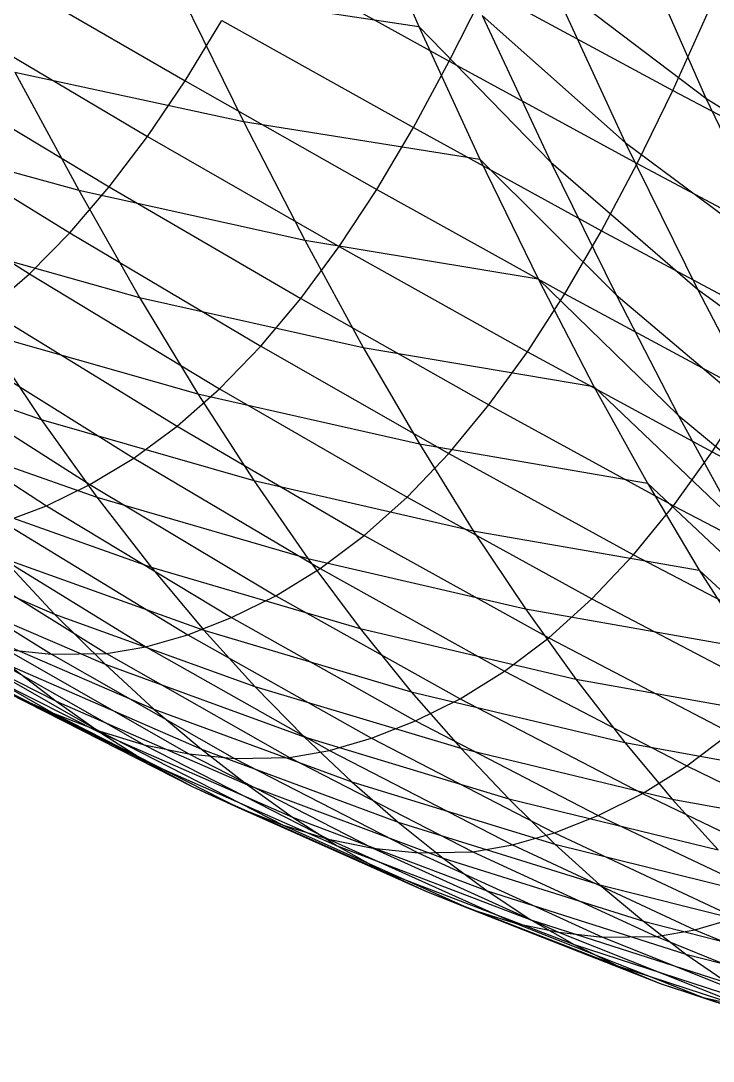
# Model space of a CAD drawing. Extents: x -429 to 429, y -1 to 209.
# Drawn here: x -368.17 to -364.12, y 49.1 to 55.18 of the extents above; entities that cross this region are included whole.
import ezdxf

# ---------------------------------------------------------------- set-up
doc = ezdxf.new("R2010")
doc.units = 0

msp = doc.modelspace()

# ---------------------------------------------------------------- linework, layer by layer
at = {"layer": 'default', "color": 5, "linetype": 'CONTINUOUS'}
for p, q in [((-366.213, 56.006, 136.916), (-365.841, 55.149, 137.326)), ((-366.213, 56.006, 136.916), (-365.841, 55.149, 137.326)), ((-364.624, 55.778, 131.333), (-364.163, 54.731, 131.84)), ((-366.779, 55.564, 156.499), (-365.662, 54.946, 155.35)), ((-368.345, 55.492, 157.317), (-367.206, 54.831, 156.19)), ((-365.072, 55.419, 133.345), (-364.163, 54.731, 131.84)), ((-365.072, 55.419, 133.345), (-364.634, 54.472, 133.819)), ((-367.242, 55.361, 138.245), (-365.841, 55.149, 137.326)), ((-367.242, 55.361, 138.245), (-366.864, 54.595, 138.657)), ((-365.662, 54.946, 155.35), (-365.451, 55.367, 155.5)), ((-365.451, 55.367, 155.5), (-364.355, 54.776, 154.331)), ((-365.47, 55.214, 135.348), (-364.634, 54.472, 133.819)), ((-365.47, 55.214, 135.348), (-365.069, 54.357, 135.781)), ((-364.355, 54.776, 154.331), (-364.146, 55.243, 154.478)), ((-368.564, 55.18, 157.155), (-367.425, 54.507, 156.027)), ((-367.206, 54.831, 156.19), (-366.991, 55.185, 156.346)), ((-366.991, 55.185, 156.346), (-365.872, 54.559, 155.198)), ((-365.841, 55.149, 137.326), (-365.069, 54.357, 135.781)), ((-365.841, 55.149, 137.326), (-365.484, 54.374, 137.716)), ((-365.841, 55.149, 137.326), (-365.484, 54.374, 137.716)), ((-365.872, 54.559, 155.198), (-365.662, 54.946, 155.35)), ((-365.662, 54.946, 155.35), (-364.564, 54.349, 154.181)), ((-368.786, 54.897, 156.989), (-367.649, 54.212, 155.858)), ((-368.2, 54.882, 139.669), (-366.864, 54.595, 138.657)), ((-368.2, 54.882, 139.669), (-367.827, 54.192, 140.068)), ((-367.425, 54.507, 156.027), (-367.206, 54.831, 156.19)), ((-367.206, 54.831, 156.19), (-366.086, 54.197, 155.041)), ((-364.564, 54.349, 154.181), (-364.355, 54.776, 154.331)), ((-364.355, 54.776, 154.331), (-363.277, 54.203, 153.143)), ((-364.163, 54.731, 131.84), (-363.162, 54.097, 130.388)), ((-364.163, 54.731, 131.84), (-363.708, 53.781, 132.334)), ((-369.012, 54.641, 156.817), (-367.879, 53.944, 155.682)), ((-366.864, 54.595, 138.657), (-365.484, 54.374, 137.716)), ((-366.864, 54.595, 138.657), (-366.507, 53.901, 139.043)), ((-369.101, 54.546, 141.157), (-367.827, 54.192, 140.068)), ((-366.086, 54.197, 155.041), (-365.872, 54.559, 155.198)), ((-365.872, 54.559, 155.198), (-364.773, 53.956, 154.028)), ((-367.649, 54.212, 155.858), (-367.425, 54.507, 156.027)), ((-367.425, 54.507, 156.027), (-366.306, 53.863, 154.876)), ((-369.244, 54.414, 156.637), (-368.116, 53.704, 155.497)), ((-364.634, 54.472, 133.819), (-363.708, 53.781, 132.334)), ((-364.634, 54.472, 133.819), (-364.211, 53.614, 134.273)), ((-365.484, 54.374, 137.716), (-364.687, 53.581, 136.192)), ((-365.484, 54.374, 137.716), (-365.143, 53.674, 138.085)), ((-365.484, 54.374, 137.716), (-365.143, 53.674, 138.085)), ((-365.069, 54.357, 135.781), (-364.211, 53.614, 134.273)), ((-365.069, 54.357, 135.781), (-364.687, 53.581, 136.192)), ((-364.773, 53.956, 154.028), (-364.564, 54.349, 154.181)), ((-364.564, 54.349, 154.181), (-363.485, 53.773, 152.992)), ((-367.879, 53.944, 155.682), (-367.649, 54.212, 155.858)), ((-367.827, 54.192, 140.068), (-366.507, 53.901, 139.043)), ((-367.827, 54.192, 140.068), (-367.473, 53.566, 140.444)), ((-367.649, 54.212, 155.858), (-366.53, 53.559, 154.705)), ((-366.306, 53.863, 154.876), (-366.086, 54.197, 155.041)), ((-366.086, 54.197, 155.041), (-364.986, 53.588, 153.87)), ((-368.116, 53.704, 155.497), (-367.879, 53.944, 155.682)), ((-367.879, 53.944, 155.682), (-366.763, 53.281, 154.525)), ((-364.986, 53.588, 153.87), (-364.773, 53.956, 154.028)), ((-364.773, 53.956, 154.028), (-363.693, 53.377, 152.837)), ((-368.736, 53.922, 141.539), (-367.473, 53.566, 140.444)), ((-366.507, 53.901, 139.043), (-365.143, 53.674, 138.085)), ((-366.507, 53.901, 139.043), (-366.165, 53.274, 139.408)), ((-366.53, 53.559, 154.705), (-366.306, 53.863, 154.876)), ((-366.306, 53.863, 154.876), (-365.205, 53.248, 153.703)), ((-368.36, 53.494, 155.304), (-368.116, 53.704, 155.497)), ((-368.116, 53.704, 155.497), (-367.004, 53.032, 154.336)), ((-365.143, 53.674, 138.085), (-364.324, 52.879, 136.581)), ((-365.143, 53.674, 138.085), (-364.817, 53.045, 138.436)), ((-365.143, 53.674, 138.085), (-364.817, 53.045, 138.436)), ((-367.473, 53.566, 140.444), (-366.165, 53.274, 139.408)), ((-367.473, 53.566, 140.444), (-367.132, 53.003, 140.802)), ((-365.205, 53.248, 153.703), (-364.986, 53.588, 153.87)), ((-364.986, 53.588, 153.87), (-363.906, 53.005, 152.677)), ((-364.687, 53.581, 136.192), (-363.808, 52.838, 134.704)), ((-364.687, 53.581, 136.192), (-364.324, 52.879, 136.581)), ((-364.211, 53.614, 134.273), (-363.269, 52.923, 132.807)), ((-364.211, 53.614, 134.273), (-363.808, 52.838, 134.704)), ((-366.763, 53.281, 154.525), (-366.53, 53.559, 154.705)), ((-366.53, 53.559, 154.705), (-365.431, 52.938, 153.529)), ((-368.36, 53.494, 155.304), (-367.253, 52.813, 154.137)), ((-368.385, 53.36, 141.904), (-367.132, 53.003, 140.802)), ((-368.385, 53.36, 141.904), (-368.048, 52.853, 142.251)), ((-369.248, 53.272, 143.41), (-368.048, 52.853, 142.251)), ((-368.608, 53.316, 155.105), (-367.506, 52.627, 153.931)), ((-367.004, 53.032, 154.336), (-366.763, 53.281, 154.525)), ((-366.763, 53.281, 154.525), (-365.664, 52.654, 153.347)), ((-366.165, 53.274, 139.408), (-364.817, 53.045, 138.436)), ((-366.165, 53.274, 139.408), (-365.837, 52.71, 139.756)), ((-365.431, 52.938, 153.529), (-365.205, 53.248, 153.703)), ((-365.205, 53.248, 153.703), (-364.126, 52.663, 152.508)), ((-368.857, 53.17, 154.902), (-367.762, 52.472, 153.721)), ((-369.105, 53.053, 154.699), (-368.016, 52.349, 153.51)), ((-367.253, 52.813, 154.137), (-367.004, 53.032, 154.336)), ((-367.004, 53.032, 154.336), (-365.908, 52.398, 153.153)), ((-364.817, 53.045, 138.436), (-363.979, 52.245, 136.949)), ((-364.817, 53.045, 138.436), (-364.503, 52.48, 138.77)), ((-364.817, 53.045, 138.436), (-364.503, 52.48, 138.77)), ((-367.132, 53.003, 140.802), (-365.837, 52.71, 139.756)), ((-367.132, 53.003, 140.802), (-366.805, 52.496, 141.142)), ((-364.126, 52.663, 152.508), (-363.906, 53.005, 152.677)), ((-365.664, 52.654, 153.347), (-365.431, 52.938, 153.529)), ((-365.431, 52.938, 153.529), (-364.351, 52.349, 152.332)), ((-368.048, 52.853, 142.251), (-366.805, 52.496, 141.142)), ((-368.048, 52.853, 142.251), (-367.721, 52.399, 142.585)), ((-364.324, 52.879, 136.581), (-363.429, 52.133, 135.11)), ((-364.324, 52.879, 136.581), (-363.979, 52.245, 136.949)), ((-368.913, 52.819, 143.748), (-367.721, 52.399, 142.585)), ((-367.506, 52.627, 153.931), (-367.253, 52.813, 154.137)), ((-367.253, 52.813, 154.137), (-366.159, 52.174, 152.95)), ((-365.837, 52.71, 139.756), (-364.503, 52.48, 138.77)), ((-365.837, 52.71, 139.756), (-365.522, 52.202, 140.087)), ((-365.908, 52.398, 153.153), (-365.664, 52.654, 153.347)), ((-365.664, 52.654, 153.347), (-364.585, 52.062, 152.147)), ((-364.351, 52.349, 152.332), (-364.126, 52.663, 152.508)), ((-364.126, 52.663, 152.508), (-363.067, 52.107, 151.293)), ((-367.762, 52.472, 153.721), (-367.506, 52.627, 153.931)), ((-367.506, 52.627, 153.931), (-366.416, 51.982, 152.74)), ((-368.016, 52.349, 153.51), (-367.762, 52.472, 153.721)), ((-367.762, 52.472, 153.721), (-366.675, 51.822, 152.525)), ((-366.805, 52.496, 141.142), (-365.522, 52.202, 140.087)), ((-366.805, 52.496, 141.142), (-366.488, 52.041, 141.47)), ((-364.503, 52.48, 138.77), (-363.648, 51.675, 137.3)), ((-364.503, 52.48, 138.77), (-364.202, 51.973, 139.089)), ((-364.503, 52.48, 138.77), (-364.202, 51.973, 139.089)), ((-368.589, 52.411, 144.072), (-367.405, 51.99, 142.906)), ((-368.269, 52.253, 153.299), (-368.016, 52.349, 153.51)), ((-368.016, 52.349, 153.51), (-366.934, 51.695, 152.308)), ((-367.721, 52.399, 142.585), (-366.488, 52.041, 141.47)), ((-367.721, 52.399, 142.585), (-367.405, 51.99, 142.906)), ((-366.159, 52.174, 152.95), (-365.908, 52.398, 153.153)), ((-365.908, 52.398, 153.153), (-364.829, 51.804, 151.951)), ((-364.585, 52.062, 152.147), (-364.351, 52.349, 152.332)), ((-364.351, 52.349, 152.332), (-363.292, 51.794, 151.115)), ((-368.269, 52.253, 153.299), (-367.19, 51.595, 152.091)), ((-369.103, 52.201, 145.895), (-367.969, 51.716, 144.685)), ((-368.51, 52.186, 153.094), (-367.435, 51.525, 151.882)), ((-366.416, 51.982, 152.74), (-366.159, 52.174, 152.95)), ((-366.159, 52.174, 152.95), (-365.081, 51.576, 151.745)), ((-365.522, 52.202, 140.087), (-364.202, 51.973, 139.089)), ((-365.522, 52.202, 140.087), (-365.217, 51.746, 140.405)), ((-369.048, 52.145, 152.631), (-367.987, 51.481, 151.403)), ((-368.733, 52.149, 152.904), (-367.666, 51.486, 151.684)), ((-368.274, 52.044, 144.384), (-367.097, 51.622, 143.215)), ((-368.274, 52.044, 144.384), (-367.969, 51.716, 144.685)), ((-366.488, 52.041, 141.47), (-365.217, 51.746, 140.405)), ((-366.488, 52.041, 141.47), (-366.182, 51.631, 141.784)), ((-364.829, 51.804, 151.951), (-364.585, 52.062, 152.147)), ((-364.585, 52.062, 152.147), (-363.525, 51.507, 150.928)), ((-367.405, 51.99, 142.906), (-366.182, 51.631, 141.784)), ((-367.405, 51.99, 142.906), (-367.097, 51.622, 143.215)), ((-366.675, 51.822, 152.525), (-366.416, 51.982, 152.74)), ((-366.416, 51.982, 152.74), (-365.339, 51.382, 151.532)), ((-364.202, 51.973, 139.089), (-363.33, 51.162, 137.634)), ((-364.202, 51.973, 139.089), (-363.911, 51.516, 139.393)), ((-364.202, 51.973, 139.089), (-363.911, 51.516, 139.393)), ((-368.803, 51.908, 146.184), (-367.674, 51.423, 144.975)), ((-366.934, 51.695, 152.308), (-366.675, 51.822, 152.525)), ((-366.675, 51.822, 152.525), (-365.599, 51.221, 151.313)), ((-365.081, 51.576, 151.745), (-364.829, 51.804, 151.951)), ((-364.829, 51.804, 151.951), (-363.768, 51.249, 150.73)), ((-369.047, 51.756, 148.227), (-367.959, 51.207, 146.992)), ((-369.039, 51.745, 150.462), (-367.977, 51.137, 149.219)), ((-365.217, 51.746, 140.405), (-363.911, 51.516, 139.393)), ((-365.217, 51.746, 140.405), (-364.923, 51.335, 140.71)), ((-367.969, 51.716, 144.685), (-366.799, 51.293, 143.513)), ((-367.969, 51.716, 144.685), (-367.674, 51.423, 144.975)), ((-367.19, 51.595, 152.091), (-366.934, 51.695, 152.308)), ((-366.934, 51.695, 152.308), (-365.859, 51.091, 151.094)), ((-368.775, 51.642, 150.701), (-367.711, 51.033, 149.461)), ((-368.513, 51.647, 146.463), (-367.388, 51.161, 145.253)), ((-367.097, 51.622, 143.215), (-365.884, 51.262, 142.087)), ((-367.097, 51.622, 143.215), (-366.799, 51.293, 143.513)), ((-366.182, 51.631, 141.784), (-364.923, 51.335, 140.71)), ((-366.182, 51.631, 141.784), (-365.884, 51.262, 142.087)), ((-368.78, 51.567, 148.478), (-367.693, 51.018, 147.244)), ((-368.511, 51.56, 150.938), (-367.446, 50.952, 149.702)), ((-367.435, 51.525, 151.882), (-367.19, 51.595, 152.091)), ((-367.19, 51.595, 152.091), (-366.116, 50.99, 150.873)), ((-365.339, 51.382, 151.532), (-365.081, 51.576, 151.745)), ((-365.081, 51.576, 151.745), (-364.019, 51.022, 150.523)), ((-368.251, 51.508, 151.169), (-367.184, 50.899, 149.937)), ((-368.251, 51.508, 151.169), (-367.987, 51.481, 151.403)), ((-367.666, 51.486, 151.684), (-367.435, 51.525, 151.882)), ((-367.435, 51.525, 151.882), (-366.362, 50.919, 150.661)), ((-367.987, 51.481, 151.403), (-367.666, 51.486, 151.684)), ((-367.987, 51.481, 151.403), (-366.918, 50.872, 150.174)), ((-367.666, 51.486, 151.684), (-366.596, 50.878, 150.459)), ((-368.512, 51.401, 148.727), (-367.427, 50.851, 147.494)), ((-368.232, 51.415, 146.732), (-367.11, 50.927, 145.522)), ((-368.232, 51.415, 146.732), (-367.959, 51.207, 146.992)), ((-367.674, 51.423, 144.975), (-366.51, 50.998, 143.799)), ((-367.674, 51.423, 144.975), (-367.388, 51.161, 145.253)), ((-365.599, 51.221, 151.313), (-365.339, 51.382, 151.532)), ((-365.339, 51.382, 151.532), (-364.275, 50.828, 150.308)), ((-364.923, 51.335, 140.71), (-363.631, 51.104, 139.685)), ((-364.923, 51.335, 140.71), (-364.637, 50.966, 141.003)), ((-368.244, 51.257, 148.974), (-367.161, 50.707, 147.743)), ((-368.244, 51.257, 148.974), (-367.977, 51.137, 149.219)), ((-366.799, 51.293, 143.513), (-365.595, 50.932, 142.379)), ((-366.799, 51.293, 143.513), (-366.51, 50.998, 143.799)), ((-365.884, 51.262, 142.087), (-364.637, 50.966, 141.003)), ((-365.884, 51.262, 142.087), (-365.595, 50.932, 142.379)), ((-367.959, 51.207, 146.992), (-366.841, 50.718, 145.781)), ((-367.959, 51.207, 146.992), (-367.693, 51.018, 147.244)), ((-365.859, 51.091, 151.094), (-365.599, 51.221, 151.313)), ((-365.599, 51.221, 151.313), (-364.534, 50.667, 150.089)), ((-367.977, 51.137, 149.219), (-366.895, 50.586, 147.989)), ((-367.977, 51.137, 149.219), (-367.711, 51.033, 149.461)), ((-367.388, 51.161, 145.253), (-366.231, 50.735, 144.075)), ((-367.388, 51.161, 145.253), (-367.11, 50.927, 145.522)), ((-366.116, 50.99, 150.873), (-365.859, 51.091, 151.094)), ((-365.859, 51.091, 151.094), (-364.792, 50.538, 149.868)), ((-367.711, 51.033, 149.461), (-366.632, 50.483, 148.232)), ((-367.711, 51.033, 149.461), (-367.446, 50.952, 149.702)), ((-367.693, 51.018, 147.244), (-366.579, 50.528, 146.032)), ((-367.693, 51.018, 147.244), (-367.427, 50.851, 147.494)), ((-364.275, 50.828, 150.308), (-364.019, 51.022, 150.523)), ((-367.446, 50.952, 149.702), (-366.368, 50.401, 148.473)), ((-367.446, 50.952, 149.702), (-367.184, 50.899, 149.937)), ((-366.51, 50.998, 143.799), (-365.315, 50.637, 142.659)), ((-366.51, 50.998, 143.799), (-366.231, 50.735, 144.075)), ((-366.362, 50.919, 150.661), (-366.116, 50.99, 150.873)), ((-366.116, 50.99, 150.873), (-365.048, 50.438, 149.647)), ((-364.637, 50.966, 141.003), (-363.359, 50.734, 139.966)), ((-364.637, 50.966, 141.003), (-364.36, 50.635, 141.285)), ((-367.184, 50.899, 149.937), (-366.108, 50.348, 148.709)), ((-367.184, 50.899, 149.937), (-366.918, 50.872, 150.174)), ((-367.11, 50.927, 145.522), (-365.96, 50.5, 144.34)), ((-367.11, 50.927, 145.522), (-366.841, 50.718, 145.781)), ((-366.596, 50.878, 150.459), (-366.362, 50.919, 150.661)), ((-366.362, 50.919, 150.661), (-365.293, 50.367, 149.433)), ((-365.595, 50.932, 142.379), (-364.36, 50.635, 141.285)), ((-365.595, 50.932, 142.379), (-365.315, 50.637, 142.659)), ((-367.427, 50.851, 147.494), (-366.317, 50.361, 146.282)), ((-367.427, 50.851, 147.494), (-367.161, 50.707, 147.743)), ((-366.918, 50.872, 150.174), (-366.596, 50.878, 150.459)), ((-366.918, 50.872, 150.174), (-365.844, 50.321, 148.946)), ((-366.596, 50.878, 150.459), (-365.524, 50.327, 149.232)), ((-364.534, 50.667, 150.089), (-364.275, 50.828, 150.308)), ((-364.275, 50.828, 150.308), (-363.226, 50.321, 149.07)), ((-367.161, 50.707, 147.743), (-366.056, 50.216, 146.529)), ((-367.161, 50.707, 147.743), (-366.895, 50.586, 147.989)), ((-366.841, 50.718, 145.781), (-365.697, 50.289, 144.597)), ((-366.841, 50.718, 145.781), (-366.579, 50.528, 146.032)), ((-366.231, 50.735, 144.075), (-365.045, 50.371, 142.929)), ((-366.231, 50.735, 144.075), (-365.96, 50.5, 144.34)), ((-364.792, 50.538, 149.868), (-364.534, 50.667, 150.089)), ((-364.534, 50.667, 150.089), (-363.481, 50.163, 148.852)), ((-366.895, 50.586, 147.989), (-365.796, 50.094, 146.773)), ((-366.895, 50.586, 147.989), (-366.632, 50.483, 148.232)), ((-365.315, 50.637, 142.659), (-364.091, 50.338, 141.557)), ((-365.315, 50.637, 142.659), (-365.045, 50.371, 142.929)), ((-364.36, 50.635, 141.285), (-363.096, 50.402, 140.236)), ((-364.36, 50.635, 141.285), (-364.091, 50.338, 141.557)), ((-366.579, 50.528, 146.032), (-365.441, 50.098, 144.845)), ((-366.579, 50.528, 146.032), (-366.317, 50.361, 146.282)), ((-365.048, 50.438, 149.647), (-364.792, 50.538, 149.868)), ((-364.792, 50.538, 149.868), (-363.735, 50.037, 148.632)), ((-366.632, 50.483, 148.232), (-365.537, 49.991, 147.014)), ((-366.632, 50.483, 148.232), (-366.368, 50.401, 148.473)), ((-365.96, 50.5, 144.34), (-364.782, 50.134, 143.189)), ((-365.96, 50.5, 144.34), (-365.697, 50.289, 144.597)), ((-366.368, 50.401, 148.473), (-365.278, 49.909, 147.253)), ((-366.368, 50.401, 148.473), (-366.108, 50.348, 148.709)), ((-365.293, 50.367, 149.433), (-365.048, 50.438, 149.647)), ((-365.048, 50.438, 149.647), (-363.987, 49.94, 148.412)), ((-366.317, 50.361, 146.282), (-365.186, 49.93, 145.091)), ((-366.317, 50.361, 146.282), (-366.056, 50.216, 146.529)), ((-366.108, 50.348, 148.709), (-365.023, 49.856, 147.486)), ((-366.108, 50.348, 148.709), (-365.844, 50.321, 148.946)), ((-365.524, 50.327, 149.232), (-365.293, 50.367, 149.433)), ((-365.293, 50.367, 149.433), (-364.228, 49.871, 148.2)), ((-365.045, 50.371, 142.929), (-363.831, 50.07, 141.819)), ((-365.045, 50.371, 142.929), (-364.782, 50.134, 143.189)), ((-365.844, 50.321, 148.946), (-365.524, 50.327, 149.232)), ((-365.844, 50.321, 148.946), (-364.766, 49.828, 147.72)), ((-365.697, 50.289, 144.597), (-364.527, 49.922, 143.441)), ((-365.697, 50.289, 144.597), (-365.441, 50.098, 144.845)), ((-365.524, 50.327, 149.232), (-364.451, 49.832, 148.004)), ((-366.056, 50.216, 146.529), (-364.932, 49.784, 145.333)), ((-366.056, 50.216, 146.529), (-365.796, 50.094, 146.773)), ((-365.441, 50.098, 144.845), (-364.279, 49.729, 143.684)), ((-365.441, 50.098, 144.845), (-365.186, 49.93, 145.091)), ((-364.782, 50.134, 143.189), (-363.579, 49.831, 142.071)), ((-364.782, 50.134, 143.189), (-364.527, 49.922, 143.441)), ((-365.796, 50.094, 146.773), (-364.679, 49.661, 145.573)), ((-365.796, 50.094, 146.773), (-365.537, 49.991, 147.014)), ((-365.537, 49.991, 147.014), (-364.429, 49.557, 145.809)), ((-365.537, 49.991, 147.014), (-365.278, 49.909, 147.253)), ((-365.186, 49.93, 145.091), (-364.033, 49.559, 143.923)), ((-365.186, 49.93, 145.091), (-364.932, 49.784, 145.333)), ((-364.527, 49.922, 143.441), (-363.334, 49.615, 142.315)), ((-364.527, 49.922, 143.441), (-364.279, 49.729, 143.684)), ((-364.228, 49.871, 148.2), (-363.987, 49.94, 148.412)), ((-365.278, 49.909, 147.253), (-364.178, 49.476, 146.042)), ((-365.278, 49.909, 147.253), (-365.023, 49.856, 147.486)), ((-365.023, 49.856, 147.486), (-363.932, 49.422, 146.27)), ((-365.023, 49.856, 147.486), (-364.766, 49.828, 147.72)), ((-364.451, 49.832, 148.004), (-364.228, 49.871, 148.2)), ((-364.228, 49.871, 148.2), (-363.168, 49.43, 146.962)), ((-364.766, 49.828, 147.72), (-364.451, 49.832, 148.004)), ((-364.766, 49.828, 147.72), (-363.684, 49.394, 146.498)), ((-364.451, 49.832, 148.004), (-363.378, 49.395, 146.776)), ((-364.932, 49.784, 145.333), (-363.79, 49.412, 144.159)), ((-364.932, 49.784, 145.333), (-364.679, 49.661, 145.573)), ((-364.279, 49.729, 143.684), (-363.096, 49.421, 142.55)), ((-364.279, 49.729, 143.684), (-364.033, 49.559, 143.923)), ((-364.679, 49.661, 145.573), (-363.548, 49.288, 144.391)), ((-364.679, 49.661, 145.573), (-364.429, 49.557, 145.809)), ((-364.429, 49.557, 145.809), (-363.308, 49.184, 144.619)), ((-364.429, 49.557, 145.809), (-364.178, 49.476, 146.042)), ((-364.178, 49.476, 146.042), (-363.07, 49.103, 144.843)), ((-364.178, 49.476, 146.042), (-363.932, 49.422, 146.27))]:
    msp.add_line(p, q, dxfattribs=at)

doc.saveas('drawing.dxf')
